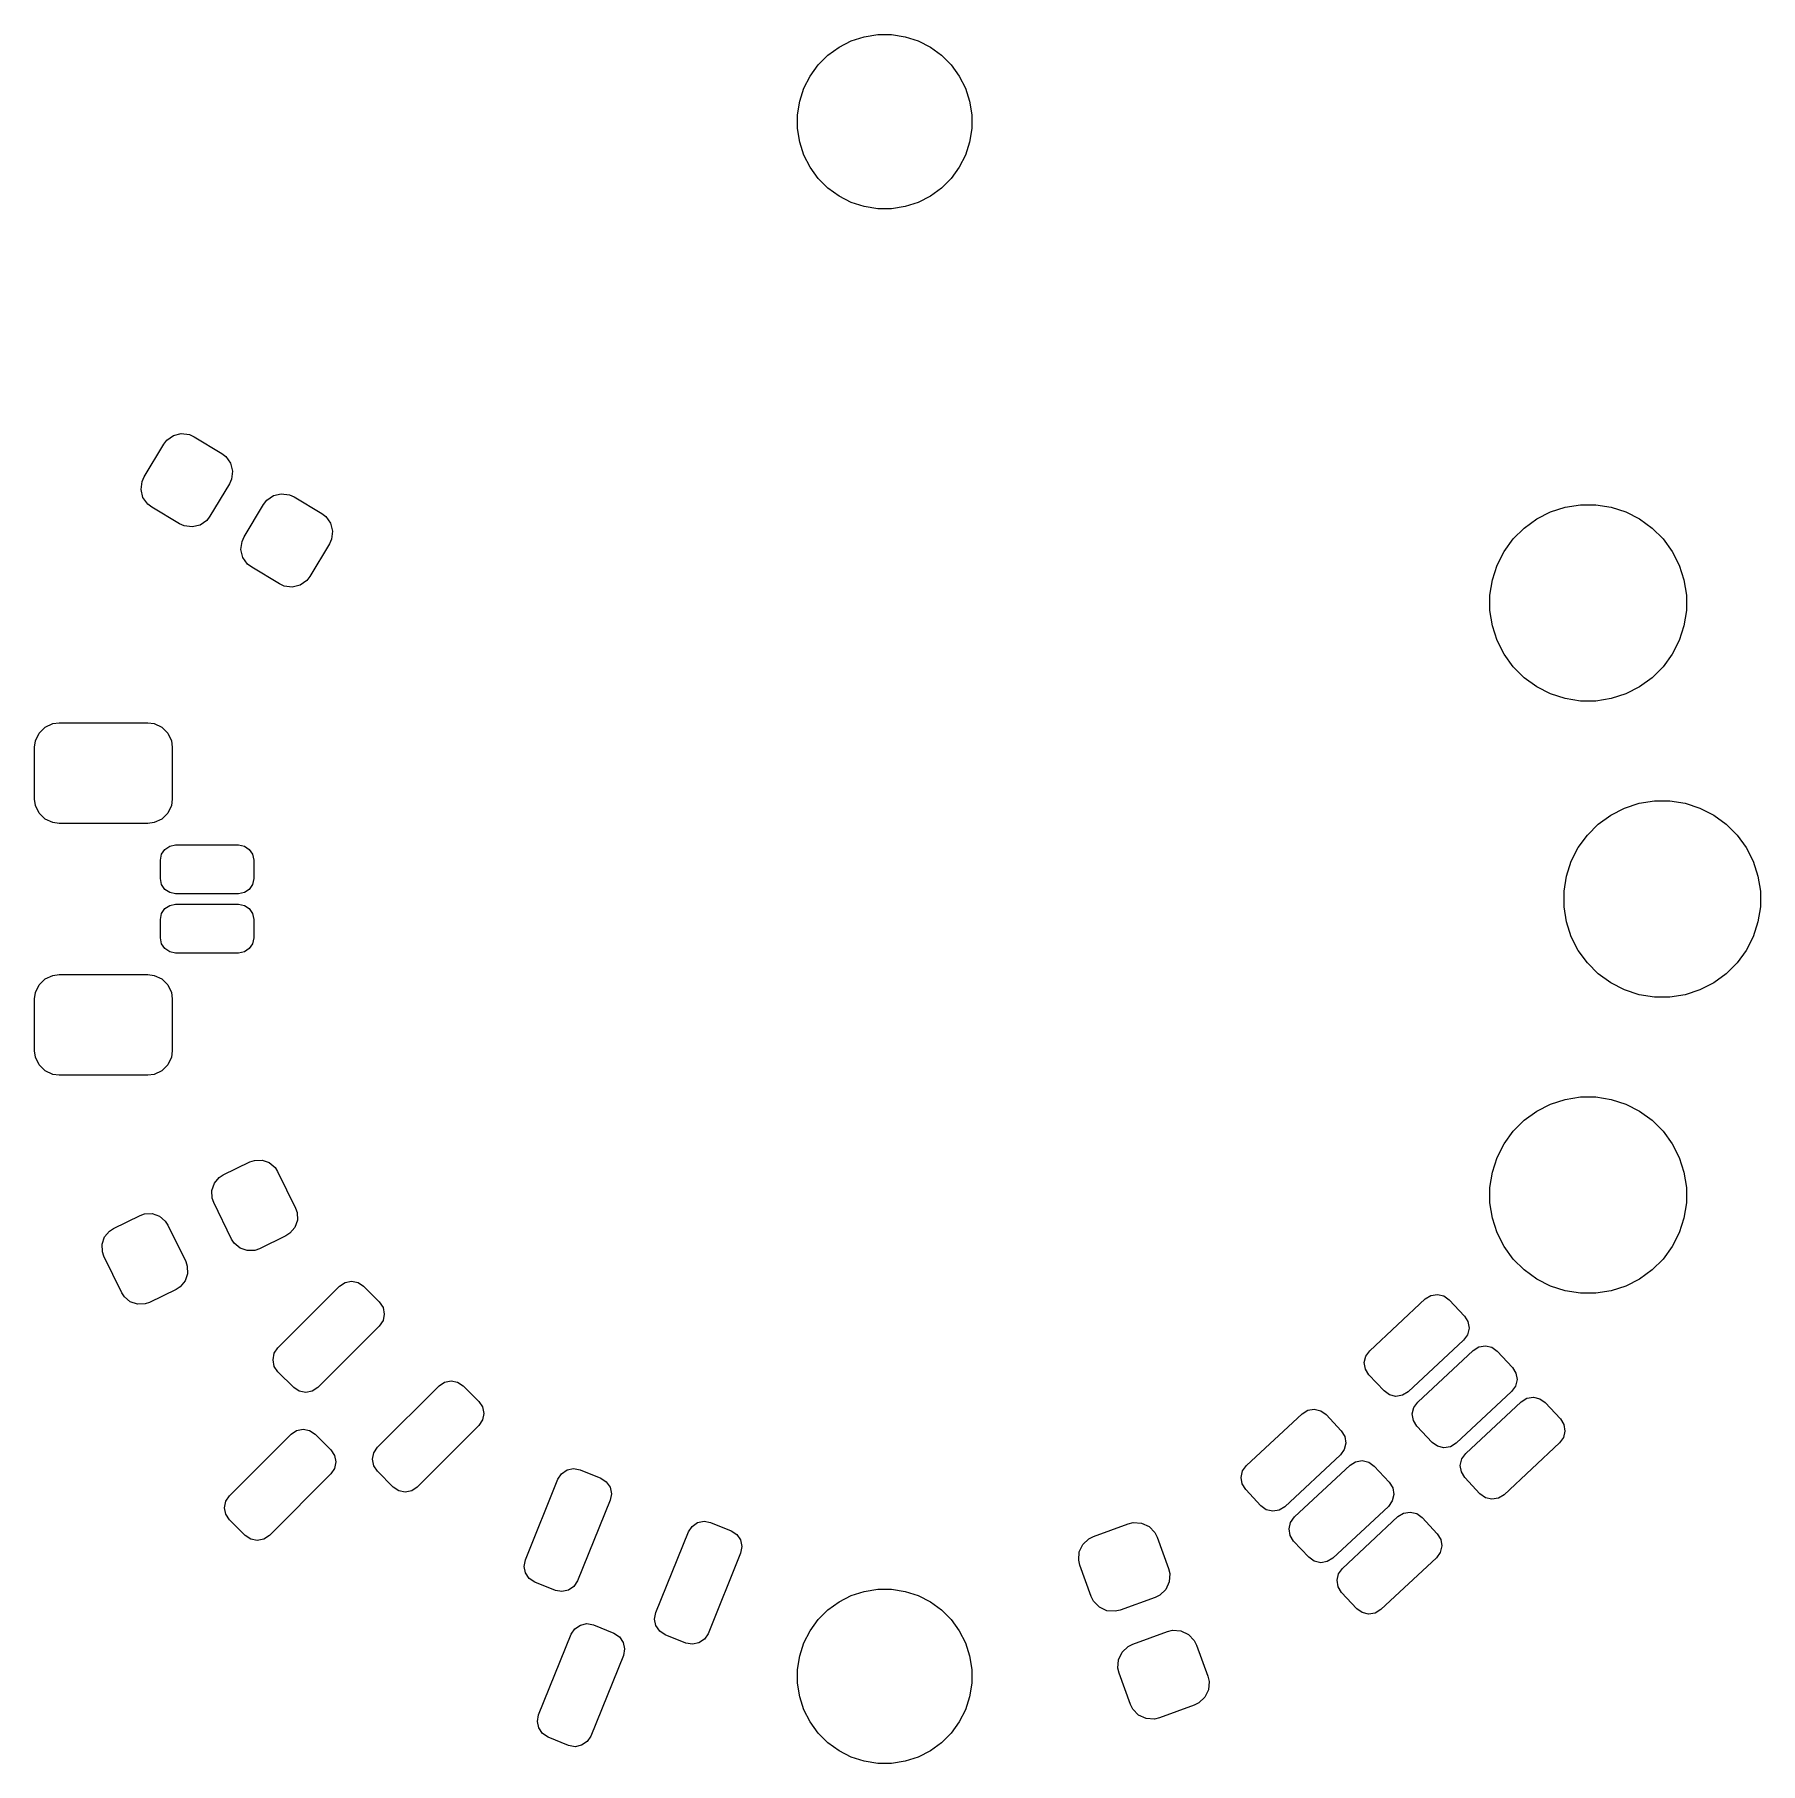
# Model space of a CAD drawing. Extents: x 143.5 to 166.8, y -118.9 to -95.6.
import ezdxf

# ---------------------------------------------------------------- set-up
doc = ezdxf.new("R2010")
doc.units = 0
doc.layers.add('BLACK', color=7, linetype='CONTINUOUS')

msp = doc.modelspace()

# ---------------------------------------------------------------- linework, layer by layer
at = {"layer": 'BLACK', "linetype": 'CONTINUOUS'}
for p, q in [((154.233651, -95.852721), (154.383452, -95.743885)), ((154.383452, -95.743885), (154.548434, -95.659822)), ((154.548434, -95.659822), (154.724534, -95.602603)), ((154.724534, -95.602603), (154.907418, -95.573638)), ((154.907418, -95.573638), (155.092582, -95.573638)), ((155.092582, -95.573638), (155.275466, -95.602603)), ((155.275466, -95.602603), (155.451566, -95.659822)), ((155.451566, -95.659822), (155.616548, -95.743885)), ((155.616548, -95.743885), (155.766349, -95.852721)), ((154.102721, -95.983651), (154.233651, -95.852721)), ((155.766349, -95.852721), (155.897279, -95.983651)), ((153.909822, -96.298434), (153.993885, -96.133452)), ((153.993885, -96.133452), (154.102721, -95.983651)), ((155.897279, -95.983651), (156.006115, -96.133452)), ((156.006115, -96.133452), (156.090178, -96.298434)), ((153.852603, -96.474534), (153.909822, -96.298434)), ((156.090178, -96.298434), (156.147397, -96.474534)), ((153.823638, -96.657418), (153.852603, -96.474534)), ((153.823638, -96.842582), (153.823638, -96.657418)), ((156.147397, -96.474534), (156.176362, -96.657418)), ((156.176362, -96.657418), (156.176362, -96.842582)), ((153.852603, -97.025466), (153.823638, -96.842582)), ((156.176362, -96.842582), (156.147397, -97.025466)), ((153.909822, -97.201566), (153.852603, -97.025466)), ((156.147397, -97.025466), (156.090178, -97.201566)), ((153.993885, -97.366548), (153.909822, -97.201566)), ((154.102721, -97.516349), (153.993885, -97.366548)), ((156.006115, -97.366548), (155.897279, -97.516349)), ((156.090178, -97.201566), (156.006115, -97.366548)), ((154.233651, -97.647279), (154.102721, -97.516349)), ((155.897279, -97.516349), (155.766349, -97.647279)), ((154.383452, -97.756115), (154.233651, -97.647279)), ((154.548434, -97.840178), (154.383452, -97.756115)), ((154.724534, -97.897397), (154.548434, -97.840178)), ((155.451566, -97.840178), (155.275466, -97.897397)), ((155.616548, -97.756115), (155.451566, -97.840178)), ((155.766349, -97.647279), (155.616548, -97.756115)), ((154.907418, -97.926362), (154.724534, -97.897397)), ((155.092582, -97.926362), (154.907418, -97.926362)), ((155.275466, -97.897397), (155.092582, -97.926362)), ((144.999418, -101.547525), (145.263375, -101.108227)), ((145.263375, -101.108227), (145.305405, -101.053684)), ((145.305405, -101.053684), (145.395146, -100.990434)), ((145.395146, -100.990434), (145.501675, -100.963874)), ((145.501675, -100.963874), (145.610606, -100.977589)), ((145.610606, -100.977589), (145.673322, -101.006016)), ((145.673322, -101.006016), (146.048332, -101.231345)), ((146.048332, -101.231345), (146.102875, -101.273374)), ((146.102875, -101.273374), (146.166125, -101.363116)), ((144.970992, -101.610241), (144.999418, -101.547525)), ((146.17897, -101.578575), (146.150544, -101.641291)), ((146.166125, -101.363116), (146.192686, -101.469644)), ((146.192686, -101.469644), (146.17897, -101.578575)), ((144.957276, -101.719172), (144.970992, -101.610241)), ((144.983837, -101.8257), (144.957276, -101.719172)), ((146.150544, -101.641291), (145.886587, -102.080589)), ((146.655443, -101.864868), (146.745184, -101.801618)), ((146.745184, -101.801618), (146.851713, -101.775058)), ((146.851713, -101.775058), (146.960644, -101.788773)), ((146.960644, -101.788773), (147.02336, -101.8172)), ((147.02336, -101.8172), (147.39837, -102.042529)), ((145.047087, -101.915442), (144.983837, -101.8257)), ((145.10163, -101.957471), (145.047087, -101.915442)), ((145.47664, -102.1828), (145.10163, -101.957471)), ((146.349456, -102.358709), (146.613413, -101.919411)), ((146.613413, -101.919411), (146.655443, -101.864868)), ((147.39837, -102.042529), (147.452913, -102.084558)), ((163.805077, -102.115989), (163.991031, -102.02124)), ((163.991031, -102.02124), (164.189518, -101.956748)), ((164.189518, -101.956748), (164.395649, -101.9241)), ((164.395649, -101.9241), (164.604351, -101.9241)), ((164.604351, -101.9241), (164.810482, -101.956748)), ((164.810482, -101.956748), (165.008969, -102.02124)), ((165.008969, -102.02124), (165.194923, -102.115989)), ((145.539356, -102.211227), (145.47664, -102.1828)), ((145.648287, -102.224942), (145.539356, -102.211227)), ((145.754816, -102.198382), (145.648287, -102.224942)), ((145.844557, -102.135132), (145.754816, -102.198382)), ((145.886587, -102.080589), (145.844557, -102.135132)), ((147.452913, -102.084558), (147.516163, -102.1743)), ((147.516163, -102.1743), (147.542724, -102.280828)), ((147.542724, -102.280828), (147.529008, -102.389759)), ((163.48866, -102.386234), (163.636234, -102.23866)), ((163.636234, -102.23866), (163.805077, -102.115989)), ((165.194923, -102.115989), (165.363766, -102.23866)), ((165.363766, -102.23866), (165.51134, -102.386234)), ((146.307314, -102.530356), (146.32103, -102.421425)), ((146.32103, -102.421425), (146.349456, -102.358709)), ((147.500582, -102.452475), (147.236625, -102.891773)), ((147.529008, -102.389759), (147.500582, -102.452475)), ((163.365989, -102.555077), (163.48866, -102.386234)), ((165.51134, -102.386234), (165.634011, -102.555077)), ((146.333875, -102.636884), (146.307314, -102.530356)), ((146.397125, -102.726626), (146.333875, -102.636884)), ((146.451668, -102.768655), (146.397125, -102.726626)), ((163.206748, -102.939518), (163.27124, -102.741031)), ((163.27124, -102.741031), (163.365989, -102.555077)), ((165.634011, -102.555077), (165.72876, -102.741031)), ((165.72876, -102.741031), (165.793252, -102.939518)), ((146.826678, -102.993984), (146.451668, -102.768655)), ((147.194595, -102.946316), (147.104854, -103.009566)), ((147.236625, -102.891773), (147.194595, -102.946316)), ((163.1741, -103.145649), (163.206748, -102.939518)), ((165.793252, -102.939518), (165.8259, -103.145649)), ((146.889394, -103.022411), (146.826678, -102.993984)), ((146.998325, -103.036126), (146.889394, -103.022411)), ((147.104854, -103.009566), (146.998325, -103.036126)), ((163.1741, -103.354351), (163.1741, -103.145649)), ((165.8259, -103.145649), (165.8259, -103.354351)), ((163.206748, -103.560482), (163.1741, -103.354351)), ((165.8259, -103.354351), (165.793252, -103.560482)), ((163.27124, -103.758969), (163.206748, -103.560482)), ((165.793252, -103.560482), (165.72876, -103.758969)), ((163.365989, -103.944923), (163.27124, -103.758969)), ((165.72876, -103.758969), (165.634011, -103.944923)), ((163.48866, -104.113766), (163.365989, -103.944923)), ((163.636234, -104.26134), (163.48866, -104.113766)), ((165.51134, -104.113766), (165.363766, -104.26134)), ((165.634011, -103.944923), (165.51134, -104.113766)), ((163.805077, -104.384011), (163.636234, -104.26134)), ((163.991031, -104.47876), (163.805077, -104.384011)), ((165.194923, -104.384011), (165.008969, -104.47876)), ((165.363766, -104.26134), (165.194923, -104.384011)), ((164.189518, -104.543252), (163.991031, -104.47876)), ((164.395649, -104.5759), (164.189518, -104.543252)), ((164.604351, -104.5759), (164.395649, -104.5759)), ((164.810482, -104.543252), (164.604351, -104.5759)), ((165.008969, -104.47876), (164.810482, -104.543252)), ((143.531244, -105.11459), (143.57968, -105.01072)), ((143.57968, -105.01072), (143.66072, -104.92968)), ((143.66072, -104.92968), (143.76459, -104.881244)), ((143.76459, -104.881244), (143.85, -104.87)), ((143.85, -104.87), (145.05, -104.87)), ((145.05, -104.87), (145.13541, -104.881244)), ((145.13541, -104.881244), (145.23928, -104.92968)), ((145.23928, -104.92968), (145.32032, -105.01072)), ((145.32032, -105.01072), (145.368756, -105.11459)), ((143.52, -105.2), (143.531244, -105.11459)), ((143.52, -105.9), (143.52, -105.2)), ((145.368756, -105.11459), (145.38, -105.2)), ((145.38, -105.2), (145.38, -105.9)), ((143.531244, -105.98541), (143.52, -105.9)), ((143.57968, -106.08928), (143.531244, -105.98541)), ((145.368756, -105.98541), (145.32032, -106.08928)), ((145.38, -105.9), (145.368756, -105.98541)), ((164.805077, -106.115989), (164.991031, -106.02124)), ((164.991031, -106.02124), (165.189518, -105.956748)), ((165.189518, -105.956748), (165.395649, -105.9241)), ((165.395649, -105.9241), (165.604351, -105.9241)), ((165.604351, -105.9241), (165.810482, -105.956748)), ((165.810482, -105.956748), (166.008969, -106.02124)), ((166.008969, -106.02124), (166.194923, -106.115989)), ((143.66072, -106.17032), (143.57968, -106.08928)), ((143.76459, -106.218756), (143.66072, -106.17032)), ((143.85, -106.23), (143.76459, -106.218756)), ((145.05, -106.23), (143.85, -106.23)), ((145.13541, -106.218756), (145.05, -106.23)), ((145.23928, -106.17032), (145.13541, -106.218756)), ((145.32032, -106.08928), (145.23928, -106.17032)), ((164.48866, -106.386234), (164.636234, -106.23866)), ((164.636234, -106.23866), (164.805077, -106.115989)), ((166.194923, -106.115989), (166.363766, -106.23866)), ((166.363766, -106.23866), (166.51134, -106.386234)), ((164.365989, -106.555077), (164.48866, -106.386234)), ((166.51134, -106.386234), (166.634011, -106.555077)), ((145.22, -106.725), (145.235605, -106.64655)), ((145.235605, -106.64655), (145.280043, -106.580043)), ((145.280043, -106.580043), (145.34655, -106.535605)), ((145.34655, -106.535605), (145.425, -106.52)), ((145.425, -106.52), (146.275, -106.52)), ((146.275, -106.52), (146.35345, -106.535605)), ((146.35345, -106.535605), (146.419957, -106.580043)), ((146.419957, -106.580043), (146.464395, -106.64655)), ((146.464395, -106.64655), (146.48, -106.725)), ((164.27124, -106.741031), (164.365989, -106.555077)), ((166.634011, -106.555077), (166.72876, -106.741031)), ((145.22, -106.975), (145.22, -106.725)), ((146.48, -106.725), (146.48, -106.975)), ((164.1741, -107.145649), (164.206748, -106.939518)), ((164.206748, -106.939518), (164.27124, -106.741031)), ((166.72876, -106.741031), (166.793252, -106.939518)), ((166.793252, -106.939518), (166.8259, -107.145649)), ((145.235605, -107.05345), (145.22, -106.975)), ((145.280043, -107.119957), (145.235605, -107.05345)), ((145.34655, -107.164395), (145.280043, -107.119957)), ((145.425, -107.18), (145.34655, -107.164395)), ((146.275, -107.18), (145.425, -107.18)), ((146.35345, -107.164395), (146.275, -107.18)), ((146.419957, -107.119957), (146.35345, -107.164395)), ((146.464395, -107.05345), (146.419957, -107.119957)), ((146.48, -106.975), (146.464395, -107.05345)), ((164.1741, -107.354351), (164.1741, -107.145649)), ((166.8259, -107.145649), (166.8259, -107.354351)), ((145.235605, -107.44655), (145.280043, -107.380043)), ((145.280043, -107.380043), (145.34655, -107.335605)), ((145.34655, -107.335605), (145.425, -107.32)), ((145.425, -107.32), (146.275, -107.32)), ((146.275, -107.32), (146.35345, -107.335605)), ((146.35345, -107.335605), (146.419957, -107.380043)), ((146.419957, -107.380043), (146.464395, -107.44655)), ((164.206748, -107.560482), (164.1741, -107.354351)), ((166.8259, -107.354351), (166.793252, -107.560482)), ((145.22, -107.525), (145.235605, -107.44655)), ((145.22, -107.775), (145.22, -107.525)), ((146.464395, -107.44655), (146.48, -107.525)), ((146.48, -107.525), (146.48, -107.775)), ((164.27124, -107.758969), (164.206748, -107.560482)), ((166.793252, -107.560482), (166.72876, -107.758969)), ((145.235605, -107.85345), (145.22, -107.775)), ((145.280043, -107.919957), (145.235605, -107.85345)), ((146.464395, -107.85345), (146.419957, -107.919957)), ((146.48, -107.775), (146.464395, -107.85345)), ((164.365989, -107.944923), (164.27124, -107.758969)), ((166.72876, -107.758969), (166.634011, -107.944923)), ((145.34655, -107.964395), (145.280043, -107.919957)), ((145.425, -107.98), (145.34655, -107.964395)), ((146.275, -107.98), (145.425, -107.98)), ((146.35345, -107.964395), (146.275, -107.98)), ((146.419957, -107.919957), (146.35345, -107.964395)), ((164.48866, -108.113766), (164.365989, -107.944923)), ((164.636234, -108.26134), (164.48866, -108.113766)), ((166.51134, -108.113766), (166.363766, -108.26134)), ((166.634011, -107.944923), (166.51134, -108.113766)), ((143.57968, -108.41072), (143.66072, -108.32968)), ((143.66072, -108.32968), (143.76459, -108.281244)), ((143.76459, -108.281244), (143.85, -108.27)), ((143.85, -108.27), (145.05, -108.27)), ((145.05, -108.27), (145.13541, -108.281244)), ((145.13541, -108.281244), (145.23928, -108.32968)), ((145.23928, -108.32968), (145.32032, -108.41072)), ((164.805077, -108.384011), (164.636234, -108.26134)), ((166.363766, -108.26134), (166.194923, -108.384011)), ((143.52, -108.6), (143.531244, -108.51459)), ((143.531244, -108.51459), (143.57968, -108.41072)), ((145.32032, -108.41072), (145.368756, -108.51459)), ((145.368756, -108.51459), (145.38, -108.6)), ((164.991031, -108.47876), (164.805077, -108.384011)), ((165.189518, -108.543252), (164.991031, -108.47876)), ((165.395649, -108.5759), (165.189518, -108.543252)), ((165.604351, -108.5759), (165.395649, -108.5759)), ((165.810482, -108.543252), (165.604351, -108.5759)), ((166.008969, -108.47876), (165.810482, -108.543252)), ((166.194923, -108.384011), (166.008969, -108.47876)), ((143.52, -109.3), (143.52, -108.6)), ((145.38, -108.6), (145.38, -109.3)), ((143.531244, -109.38541), (143.52, -109.3)), ((143.57968, -109.48928), (143.531244, -109.38541)), ((143.66072, -109.57032), (143.57968, -109.48928)), ((145.32032, -109.48928), (145.23928, -109.57032)), ((145.368756, -109.38541), (145.32032, -109.48928)), ((145.38, -109.3), (145.368756, -109.38541)), ((143.76459, -109.618756), (143.66072, -109.57032)), ((143.85, -109.63), (143.76459, -109.618756)), ((145.05, -109.63), (143.85, -109.63)), ((145.13541, -109.618756), (145.05, -109.63)), ((145.23928, -109.57032), (145.13541, -109.618756)), ((163.991031, -110.02124), (164.189518, -109.956748)), ((164.189518, -109.956748), (164.395649, -109.9241)), ((164.395649, -109.9241), (164.604351, -109.9241)), ((164.604351, -109.9241), (164.810482, -109.956748)), ((164.810482, -109.956748), (165.008969, -110.02124)), ((163.636234, -110.23866), (163.805077, -110.115989)), ((163.805077, -110.115989), (163.991031, -110.02124)), ((165.008969, -110.02124), (165.194923, -110.115989)), ((165.194923, -110.115989), (165.363766, -110.23866)), ((163.365989, -110.555077), (163.48866, -110.386234)), ((163.48866, -110.386234), (163.636234, -110.23866)), ((165.363766, -110.23866), (165.51134, -110.386234)), ((165.51134, -110.386234), (165.634011, -110.555077)), ((163.27124, -110.741031), (163.365989, -110.555077)), ((165.634011, -110.555077), (165.72876, -110.741031)), ((146.06845, -110.977188), (146.427968, -110.801839)), ((146.427968, -110.801839), (146.488846, -110.780421)), ((146.488846, -110.780421), (146.591672, -110.776514)), ((146.591672, -110.776514), (146.688965, -110.810015)), ((146.688965, -110.810015), (146.767588, -110.8764)), ((146.767588, -110.8764), (146.802374, -110.930757)), ((163.206748, -110.939518), (163.27124, -110.741031)), ((165.72876, -110.741031), (165.793252, -110.939518)), ((145.914207, -111.18789), (145.947707, -111.090596)), ((145.947707, -111.090596), (146.014092, -111.011974)), ((146.014092, -111.011974), (146.06845, -110.977188)), ((146.802374, -110.930757), (147.043478, -111.425094)), ((163.1741, -111.145649), (163.206748, -110.939518)), ((163.1741, -111.354351), (163.1741, -111.145649)), ((165.793252, -110.939518), (165.8259, -111.145649)), ((165.8259, -111.145649), (165.8259, -111.354351)), ((145.918114, -111.290716), (145.914207, -111.18789)), ((145.939532, -111.351594), (145.918114, -111.290716)), ((146.180636, -111.845931), (145.939532, -111.351594)), ((163.206748, -111.560482), (163.1741, -111.354351)), ((165.8259, -111.354351), (165.793252, -111.560482)), ((144.58544, -111.7005), (144.944958, -111.525151)), ((144.944958, -111.525151), (145.005836, -111.503733)), ((145.005836, -111.503733), (145.108662, -111.499826)), ((145.108662, -111.499826), (145.205955, -111.533327)), ((145.205955, -111.533327), (145.284578, -111.599712)), ((145.284578, -111.599712), (145.319364, -111.654069)), ((147.068803, -111.588798), (147.035303, -111.686092)), ((147.043478, -111.425094), (147.064896, -111.485972)), ((147.064896, -111.485972), (147.068803, -111.588798)), ((163.27124, -111.758969), (163.206748, -111.560482)), ((165.793252, -111.560482), (165.72876, -111.758969)), ((144.431197, -111.911202), (144.464697, -111.813908)), ((144.464697, -111.813908), (144.531082, -111.735286)), ((144.531082, -111.735286), (144.58544, -111.7005)), ((145.319364, -111.654069), (145.560468, -112.148406)), ((146.215422, -111.900288), (146.180636, -111.845931)), ((146.91456, -111.7995), (146.555042, -111.974849)), ((146.968918, -111.764714), (146.91456, -111.7995)), ((147.035303, -111.686092), (146.968918, -111.764714)), ((163.365989, -111.944923), (163.27124, -111.758969)), ((165.72876, -111.758969), (165.634011, -111.944923)), ((144.435104, -112.014028), (144.431197, -111.911202)), ((144.456522, -112.074906), (144.435104, -112.014028)), ((144.697626, -112.569243), (144.456522, -112.074906)), ((146.294045, -111.966673), (146.215422, -111.900288)), ((146.391338, -112.000174), (146.294045, -111.966673)), ((146.494164, -111.996267), (146.391338, -112.000174)), ((146.555042, -111.974849), (146.494164, -111.996267)), ((163.48866, -112.113766), (163.365989, -111.944923)), ((165.634011, -111.944923), (165.51134, -112.113766)), ((145.585793, -112.31211), (145.552293, -112.409404)), ((145.560468, -112.148406), (145.581886, -112.209284)), ((145.581886, -112.209284), (145.585793, -112.31211)), ((163.636234, -112.26134), (163.48866, -112.113766)), ((163.805077, -112.384011), (163.636234, -112.26134)), ((165.363766, -112.26134), (165.194923, -112.384011)), ((165.51134, -112.113766), (165.363766, -112.26134)), ((145.43155, -112.522812), (145.072032, -112.698161)), ((145.485908, -112.488026), (145.43155, -112.522812)), ((145.552293, -112.409404), (145.485908, -112.488026)), ((146.807035, -113.31206), (147.637886, -112.481209)), ((147.637886, -112.481209), (147.712503, -112.431352)), ((147.712503, -112.431352), (147.80052, -112.413843)), ((147.80052, -112.413843), (147.888537, -112.431352)), ((147.888537, -112.431352), (147.963155, -112.481209)), ((147.963155, -112.481209), (148.175287, -112.693341)), ((163.991031, -112.47876), (163.805077, -112.384011)), ((164.189518, -112.543252), (163.991031, -112.47876)), ((164.395649, -112.5759), (164.189518, -112.543252)), ((164.810482, -112.543252), (164.604351, -112.5759)), ((165.008969, -112.47876), (164.810482, -112.543252)), ((165.194923, -112.384011), (165.008969, -112.47876)), ((144.732412, -112.6236), (144.697626, -112.569243)), ((144.811035, -112.689985), (144.732412, -112.6236)), ((144.908328, -112.723486), (144.811035, -112.689985)), ((145.011154, -112.719579), (144.908328, -112.723486)), ((145.072032, -112.698161), (145.011154, -112.719579)), ((148.175287, -112.693341), (148.225144, -112.767959)), ((148.225144, -112.767959), (148.242653, -112.855976)), ((161.550038, -113.35105), (162.299675, -112.652001)), ((162.299675, -112.652001), (162.375987, -112.604779)), ((162.375987, -112.604779), (162.464562, -112.590352)), ((162.464562, -112.590352), (162.551914, -112.610922)), ((162.551914, -112.610922), (162.624746, -112.663353)), ((162.624746, -112.663353), (162.829346, -112.882759)), ((164.604351, -112.5759), (164.395649, -112.5759)), ((148.175287, -113.01861), (147.344436, -113.849461)), ((148.225144, -112.943993), (148.175287, -113.01861)), ((148.242653, -112.855976), (148.225144, -112.943993)), ((162.829346, -112.882759), (162.876569, -112.959071)), ((162.876569, -112.959071), (162.890995, -113.047646)), ((162.817994, -113.20783), (162.068357, -113.906879)), ((162.870425, -113.134998), (162.817994, -113.20783)), ((162.890995, -113.047646), (162.870425, -113.134998)), ((146.739669, -113.474694), (146.757178, -113.386677)), ((146.757178, -113.562711), (146.739669, -113.474694)), ((146.757178, -113.386677), (146.807035, -113.31206)), ((161.477037, -113.511234), (161.497607, -113.423882)), ((161.497607, -113.423882), (161.550038, -113.35105)), ((162.197937, -114.045837), (162.947574, -113.346788)), ((162.947574, -113.346788), (163.023886, -113.299566)), ((163.023886, -113.299566), (163.112461, -113.285139)), ((163.112461, -113.285139), (163.199813, -113.305709)), ((163.199813, -113.305709), (163.272645, -113.35814)), ((163.272645, -113.35814), (163.477245, -113.577546)), ((146.807035, -113.637329), (146.757178, -113.562711)), ((147.019167, -113.849461), (146.807035, -113.637329)), ((161.491463, -113.599809), (161.477037, -113.511234)), ((161.538686, -113.676121), (161.491463, -113.599809)), ((161.743286, -113.895527), (161.538686, -113.676121)), ((163.477245, -113.577546), (163.524468, -113.653858)), ((163.524468, -113.653858), (163.538894, -113.742433)), ((147.093785, -113.899318), (147.019167, -113.849461)), ((147.181802, -113.916827), (147.093785, -113.899318)), ((147.269819, -113.899318), (147.181802, -113.916827)), ((147.344436, -113.849461), (147.269819, -113.899318)), ((148.150538, -114.655564), (148.981389, -113.824713)), ((148.981389, -113.824713), (149.056006, -113.774856)), ((149.056006, -113.774856), (149.144023, -113.757347)), ((149.144023, -113.757347), (149.23204, -113.774856)), ((149.23204, -113.774856), (149.306658, -113.824713)), ((149.306658, -113.824713), (149.51879, -114.036845)), ((161.816118, -113.947958), (161.743286, -113.895527)), ((161.90347, -113.968528), (161.816118, -113.947958)), ((161.992045, -113.954101), (161.90347, -113.968528)), ((162.068357, -113.906879), (161.992045, -113.954101)), ((163.465893, -113.902617), (162.716256, -114.601666)), ((163.518324, -113.829785), (163.465893, -113.902617)), ((163.538894, -113.742433), (163.518324, -113.829785)), ((149.51879, -114.036845), (149.568647, -114.111463)), ((149.568647, -114.111463), (149.586156, -114.19948)), ((160.635845, -114.20355), (160.712157, -114.156328)), ((160.712157, -114.156328), (160.800732, -114.141901)), ((160.800732, -114.141901), (160.888084, -114.162471)), ((160.888084, -114.162471), (160.960916, -114.214902)), ((162.124936, -114.206021), (162.145506, -114.118669)), ((162.145506, -114.118669), (162.197937, -114.045837)), ((162.845836, -114.740621), (163.595473, -114.041572)), ((163.595473, -114.041572), (163.671785, -113.99435)), ((163.671785, -113.99435), (163.76036, -113.979923)), ((163.76036, -113.979923), (163.847712, -114.000493)), ((163.847712, -114.000493), (163.920544, -114.052924)), ((163.920544, -114.052924), (164.125144, -114.27233)), ((147.05843, -114.42893), (147.146447, -114.411421)), ((147.146447, -114.411421), (147.234464, -114.42893)), ((149.51879, -114.362114), (148.687939, -115.192965)), ((149.568647, -114.287497), (149.51879, -114.362114)), ((149.586156, -114.19948), (149.568647, -114.287497)), ((159.886208, -114.902599), (160.635845, -114.20355)), ((160.960916, -114.214902), (161.165516, -114.434308)), ((162.139362, -114.294596), (162.124936, -114.206021)), ((162.186585, -114.370908), (162.139362, -114.294596)), ((162.391185, -114.590314), (162.186585, -114.370908)), ((164.125144, -114.27233), (164.172367, -114.348642)), ((164.172367, -114.348642), (164.186793, -114.437217)), ((146.152962, -115.309638), (146.983813, -114.478787)), ((146.983813, -114.478787), (147.05843, -114.42893)), ((147.234464, -114.42893), (147.309082, -114.478787)), ((147.309082, -114.478787), (147.521214, -114.690919)), ((148.100681, -114.730181), (148.150538, -114.655564)), ((161.165516, -114.434308), (161.212739, -114.51062)), ((161.227165, -114.599195), (161.206595, -114.686547)), ((161.212739, -114.51062), (161.227165, -114.599195)), ((162.464017, -114.642745), (162.391185, -114.590314)), ((162.551369, -114.663315), (162.464017, -114.642745)), ((162.639944, -114.648888), (162.551369, -114.663315)), ((162.716256, -114.601666), (162.639944, -114.648888)), ((164.113792, -114.597401), (163.364155, -115.29645)), ((164.166223, -114.524569), (164.113792, -114.597401)), ((164.186793, -114.437217), (164.166223, -114.524569)), ((147.521214, -114.690919), (147.571071, -114.765537)), ((147.571071, -114.765537), (147.58858, -114.853554)), ((147.58858, -114.853554), (147.571071, -114.941571)), ((148.083172, -114.818198), (148.100681, -114.730181)), ((148.100681, -114.906215), (148.083172, -114.818198)), ((161.154164, -114.759379), (160.404527, -115.458428)), ((161.206595, -114.686547), (161.154164, -114.759379)), ((161.283744, -114.898334), (161.360056, -114.851112)), ((161.360056, -114.851112), (161.448631, -114.836685)), ((161.448631, -114.836685), (161.535983, -114.857255)), ((161.535983, -114.857255), (161.608815, -114.909686)), ((162.772835, -114.900805), (162.793405, -114.813453)), ((162.793405, -114.813453), (162.845836, -114.740621)), ((147.521214, -115.016188), (146.690363, -115.847039)), ((147.571071, -114.941571), (147.521214, -115.016188)), ((148.150538, -114.980833), (148.100681, -114.906215)), ((148.36267, -115.192965), (148.150538, -114.980833)), ((150.147958, -116.177259), (150.588121, -115.087818)), ((150.588121, -115.087818), (150.637325, -115.012769)), ((150.637325, -115.012769), (150.711504, -114.962261)), ((150.711504, -114.962261), (150.799366, -114.943987)), ((150.799366, -114.943987), (150.887532, -114.960725)), ((150.887532, -114.960725), (151.165687, -115.073107)), ((151.165687, -115.073107), (151.240737, -115.122312)), ((151.240737, -115.122312), (151.291245, -115.196491)), ((159.813207, -115.062783), (159.833777, -114.975431)), ((159.827633, -115.151358), (159.813207, -115.062783)), ((159.833777, -114.975431), (159.886208, -114.902599)), ((160.534107, -115.597383), (161.283744, -114.898334)), ((161.608815, -114.909686), (161.813415, -115.129092)), ((162.787261, -114.98938), (162.772835, -114.900805)), ((162.834484, -115.065692), (162.787261, -114.98938)), ((163.039084, -115.285098), (162.834484, -115.065692)), ((146.103105, -115.384255), (146.152962, -115.309638)), ((148.437288, -115.242822), (148.36267, -115.192965)), ((148.525305, -115.260331), (148.437288, -115.242822)), ((148.613322, -115.242822), (148.525305, -115.260331)), ((148.687939, -115.192965), (148.613322, -115.242822)), ((151.291245, -115.196491), (151.309519, -115.284352)), ((151.309519, -115.284352), (151.29278, -115.372519)), ((159.874856, -115.22767), (159.827633, -115.151358)), ((160.079456, -115.447076), (159.874856, -115.22767)), ((161.813415, -115.129092), (161.860638, -115.205404)), ((161.875064, -115.293979), (161.854494, -115.381331)), ((161.860638, -115.205404), (161.875064, -115.293979)), ((163.111916, -115.337529), (163.039084, -115.285098)), ((163.199268, -115.358099), (163.111916, -115.337529)), ((163.287843, -115.343672), (163.199268, -115.358099)), ((163.364155, -115.29645), (163.287843, -115.343672)), ((146.085596, -115.472272), (146.103105, -115.384255)), ((146.103105, -115.560289), (146.085596, -115.472272)), ((146.152962, -115.634907), (146.103105, -115.560289)), ((151.29278, -115.372519), (150.852617, -116.46196)), ((160.152288, -115.499507), (160.079456, -115.447076)), ((160.23964, -115.520077), (160.152288, -115.499507)), ((160.328215, -115.50565), (160.23964, -115.520077)), ((160.404527, -115.458428), (160.328215, -115.50565)), ((161.802063, -115.454163), (161.052426, -116.153212)), ((161.182006, -116.29217), (161.931643, -115.593121)), ((161.854494, -115.381331), (161.802063, -115.454163)), ((161.931643, -115.593121), (162.007955, -115.545899)), ((162.007955, -115.545899), (162.09653, -115.531472)), ((162.09653, -115.531472), (162.183882, -115.552042)), ((162.183882, -115.552042), (162.256714, -115.604473)), ((146.365094, -115.847039), (146.152962, -115.634907)), ((151.909607, -116.889012), (152.34977, -115.799571)), ((152.34977, -115.799571), (152.398974, -115.724522)), ((152.398974, -115.724522), (152.473153, -115.674014)), ((152.473153, -115.674014), (152.561015, -115.65574)), ((152.561015, -115.65574), (152.649181, -115.672478)), ((152.649181, -115.672478), (152.927336, -115.78486)), ((152.927336, -115.78486), (153.002386, -115.834065)), ((157.818741, -115.859206), (158.288587, -115.688196)), ((158.288587, -115.688196), (158.356977, -115.671925)), ((158.356977, -115.671925), (158.468815, -115.6794)), ((158.468815, -115.6794), (158.5704, -115.72677)), ((158.5704, -115.72677), (158.648014, -115.807638)), ((158.648014, -115.807638), (158.67951, -115.870486)), ((160.461106, -115.757567), (160.481676, -115.670215)), ((160.475532, -115.846142), (160.461106, -115.757567)), ((160.481676, -115.670215), (160.534107, -115.597383)), ((162.256714, -115.604473), (162.461314, -115.823879)), ((162.461314, -115.823879), (162.508537, -115.900191)), ((146.439712, -115.896896), (146.365094, -115.847039)), ((146.527729, -115.914405), (146.439712, -115.896896)), ((146.615746, -115.896896), (146.527729, -115.914405)), ((146.690363, -115.847039), (146.615746, -115.896896)), ((153.002386, -115.834065), (153.052894, -115.908244)), ((153.052894, -115.908244), (153.071168, -115.996105)), ((153.071168, -115.996105), (153.054429, -116.084272)), ((157.627655, -116.069901), (157.675025, -115.968316)), ((157.675025, -115.968316), (157.755893, -115.890702)), ((157.755893, -115.890702), (157.818741, -115.859206)), ((158.67951, -115.870486), (158.833419, -116.293348)), ((160.522755, -115.922454), (160.475532, -115.846142)), ((160.727355, -116.14186), (160.522755, -115.922454)), ((162.522963, -115.988766), (162.502393, -116.076118)), ((162.508537, -115.900191), (162.522963, -115.988766)), ((150.131219, -116.265426), (150.147958, -116.177259)), ((150.149493, -116.353287), (150.131219, -116.265426)), ((153.054429, -116.084272), (152.614266, -117.173713)), ((157.62018, -116.181739), (157.627655, -116.069901)), ((157.636451, -116.250128), (157.62018, -116.181739)), ((157.79036, -116.67299), (157.636451, -116.250128)), ((158.833419, -116.293348), (158.84969, -116.361737)), ((160.800187, -116.194291), (160.727355, -116.14186)), ((160.887539, -116.214861), (160.800187, -116.194291)), ((160.976114, -116.200434), (160.887539, -116.214861)), ((161.052426, -116.153212), (160.976114, -116.200434)), ((161.129575, -116.365002), (161.182006, -116.29217)), ((162.449962, -116.14895), (161.700325, -116.847999)), ((162.502393, -116.076118), (162.449962, -116.14895)), ((150.200001, -116.427466), (150.149493, -116.353287)), ((150.275051, -116.476671), (150.200001, -116.427466)), ((150.553206, -116.589053), (150.275051, -116.476671)), ((150.852617, -116.46196), (150.803413, -116.537009)), ((158.842215, -116.473575), (158.794845, -116.57516)), ((158.84969, -116.361737), (158.842215, -116.473575)), ((161.109005, -116.452354), (161.129575, -116.365002)), ((161.123431, -116.540929), (161.109005, -116.452354)), ((150.641372, -116.605791), (150.553206, -116.589053)), ((150.729234, -116.587517), (150.641372, -116.605791)), ((150.803413, -116.537009), (150.729234, -116.587517)), ((154.233651, -116.852721), (154.383452, -116.743885)), ((154.383452, -116.743885), (154.548434, -116.659822)), ((154.548434, -116.659822), (154.724534, -116.602603)), ((154.724534, -116.602603), (154.907418, -116.573638)), ((154.907418, -116.573638), (155.092582, -116.573638)), ((155.092582, -116.573638), (155.275466, -116.602603)), ((155.275466, -116.602603), (155.451566, -116.659822)), ((155.451566, -116.659822), (155.616548, -116.743885)), ((155.616548, -116.743885), (155.766349, -116.852721)), ((157.821856, -116.735838), (157.79036, -116.67299)), ((157.89947, -116.816706), (157.821856, -116.735838)), ((158.651129, -116.68427), (158.181283, -116.85528)), ((158.713977, -116.652774), (158.651129, -116.68427)), ((158.794845, -116.57516), (158.713977, -116.652774)), ((161.170654, -116.617241), (161.123431, -116.540929)), ((161.375254, -116.836647), (161.170654, -116.617241)), ((151.892868, -116.977179), (151.909607, -116.889012)), ((151.911142, -117.06504), (151.892868, -116.977179)), ((153.993885, -117.133452), (154.102721, -116.983651)), ((154.102721, -116.983651), (154.233651, -116.852721)), ((155.766349, -116.852721), (155.897279, -116.983651)), ((155.897279, -116.983651), (156.006115, -117.133452)), ((158.001055, -116.864076), (157.89947, -116.816706)), ((158.112893, -116.871551), (158.001055, -116.864076)), ((158.181283, -116.85528), (158.112893, -116.871551)), ((161.448086, -116.889078), (161.375254, -116.836647)), ((161.535438, -116.909648), (161.448086, -116.889078)), ((161.624013, -116.895221), (161.535438, -116.909648)), ((161.700325, -116.847999), (161.624013, -116.895221)), ((150.326395, -118.271605), (150.766558, -117.182164)), ((150.766558, -117.182164), (150.815762, -117.107115)), ((150.815762, -117.107115), (150.889941, -117.056607)), ((150.889941, -117.056607), (150.977803, -117.038333)), ((150.977803, -117.038333), (151.065969, -117.055071)), ((151.065969, -117.055071), (151.344124, -117.167453)), ((151.344124, -117.167453), (151.419174, -117.216658)), ((151.419174, -117.216658), (151.469682, -117.290837)), ((151.96165, -117.139219), (151.911142, -117.06504)), ((152.0367, -117.188424), (151.96165, -117.139219)), ((152.314855, -117.300806), (152.0367, -117.188424)), ((152.614266, -117.173713), (152.565062, -117.248762)), ((153.909822, -117.298434), (153.993885, -117.133452)), ((156.006115, -117.133452), (156.090178, -117.298434)), ((158.348871, -117.31573), (158.818717, -117.14472)), ((158.818717, -117.14472), (158.887107, -117.128449)), ((158.887107, -117.128449), (158.998945, -117.135924)), ((158.998945, -117.135924), (159.10053, -117.183294)), ((159.10053, -117.183294), (159.178144, -117.264162)), ((151.469682, -117.290837), (151.487956, -117.378698)), ((151.487956, -117.378698), (151.471217, -117.466865)), ((152.403021, -117.317544), (152.314855, -117.300806)), ((152.490883, -117.29927), (152.403021, -117.317544)), ((152.565062, -117.248762), (152.490883, -117.29927)), ((153.852603, -117.474534), (153.909822, -117.298434)), ((156.090178, -117.298434), (156.147397, -117.474534)), ((158.157785, -117.526425), (158.205155, -117.42484)), ((158.205155, -117.42484), (158.286023, -117.347226)), ((158.286023, -117.347226), (158.348871, -117.31573)), ((159.178144, -117.264162), (159.20964, -117.32701)), ((159.20964, -117.32701), (159.363549, -117.749872)), ((151.471217, -117.466865), (151.031054, -118.556306)), ((153.823638, -117.657418), (153.852603, -117.474534)), ((153.823638, -117.842582), (153.823638, -117.657418)), ((156.147397, -117.474534), (156.176362, -117.657418)), ((156.176362, -117.657418), (156.176362, -117.842582)), ((158.15031, -117.638263), (158.157785, -117.526425)), ((158.166581, -117.706652), (158.15031, -117.638263)), ((153.852603, -118.025466), (153.823638, -117.842582)), ((156.176362, -117.842582), (156.147397, -118.025466)), ((158.32049, -118.129514), (158.166581, -117.706652)), ((159.372345, -117.930099), (159.324975, -118.031684)), ((159.363549, -117.749872), (159.37982, -117.818261)), ((159.37982, -117.818261), (159.372345, -117.930099)), ((153.909822, -118.201566), (153.852603, -118.025466)), ((156.147397, -118.025466), (156.090178, -118.201566)), ((158.351986, -118.192362), (158.32049, -118.129514)), ((159.181259, -118.140794), (158.711413, -118.311804)), ((159.244107, -118.109298), (159.181259, -118.140794)), ((159.324975, -118.031684), (159.244107, -118.109298)), ((150.309656, -118.359772), (150.326395, -118.271605)), ((150.32793, -118.447633), (150.309656, -118.359772)), ((153.993885, -118.366548), (153.909822, -118.201566)), ((154.102721, -118.516349), (153.993885, -118.366548)), ((156.006115, -118.366548), (155.897279, -118.516349)), ((156.090178, -118.201566), (156.006115, -118.366548)), ((158.4296, -118.27323), (158.351986, -118.192362)), ((158.531185, -118.3206), (158.4296, -118.27323)), ((158.643023, -118.328075), (158.531185, -118.3206)), ((158.711413, -118.311804), (158.643023, -118.328075)), ((150.378438, -118.521812), (150.32793, -118.447633)), ((150.453488, -118.571017), (150.378438, -118.521812)), ((150.731643, -118.683399), (150.453488, -118.571017)), ((150.98185, -118.631355), (150.907671, -118.681863)), ((151.031054, -118.556306), (150.98185, -118.631355)), ((154.233651, -118.647279), (154.102721, -118.516349)), ((155.897279, -118.516349), (155.766349, -118.647279)), ((150.819809, -118.700137), (150.731643, -118.683399)), ((150.907671, -118.681863), (150.819809, -118.700137)), ((154.383452, -118.756115), (154.233651, -118.647279)), ((154.548434, -118.840178), (154.383452, -118.756115)), ((154.724534, -118.897397), (154.548434, -118.840178)), ((155.451566, -118.840178), (155.275466, -118.897397)), ((155.616548, -118.756115), (155.451566, -118.840178)), ((155.766349, -118.647279), (155.616548, -118.756115)), ((154.907418, -118.926362), (154.724534, -118.897397)), ((155.092582, -118.926362), (154.907418, -118.926362)), ((155.275466, -118.897397), (155.092582, -118.926362))]:
    msp.add_line(p, q, dxfattribs=at)

doc.saveas('drawing.dxf')
